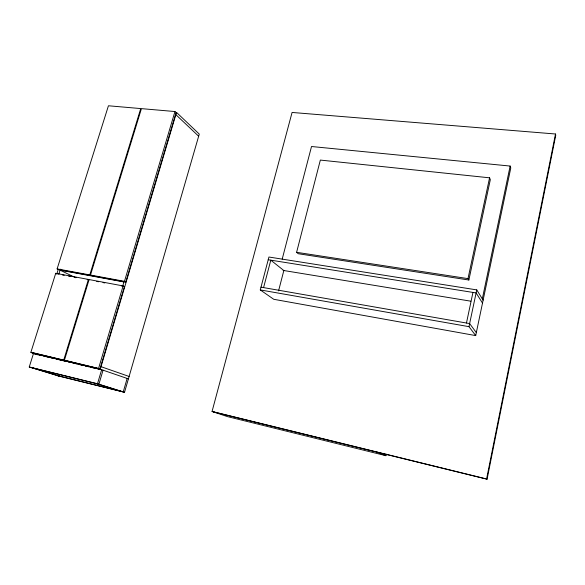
<?xml version="1.0" encoding="UTF-8"?>
<svg xmlns="http://www.w3.org/2000/svg" width="585" height="585" viewBox="0 0 585 585"><rect width="100%" height="100%" fill="white"/><g stroke="black" fill="none" stroke-linecap="round" stroke-linejoin="round"><path stroke-width="0.88" d="M555.501 134.002L555.75 135.245L487.078 479.225L486.588 478.976L555.501 134.002L292.083 112.452L212.062 411.467L227.411 416.593L385.954 455.693L386.283 454.231M483.122 300.171L476.753 289.897L268.939 257.027L260.267 289.919L273.751 299.293L475.707 335.593L510.785 167.961L510.142 166.06L311.52 146.513L282.197 259.133M482.318 298.877L510.142 166.06M466.464 323.022L472.951 292.427M475.707 335.593L468.98 326.664L476.753 289.897M468.87 280.01L468 278.621L489.579 177.818L320.346 160.078L296.61 252.31L298.204 253.714L468.87 280.01L490.318 179.668L489.579 177.818M278.562 290.884L283.835 270.533L270.804 260.164L263.579 287.608M127.15 378.436L123.252 391.884L57.169 375.548M29.25 366.985L97.483 383.782L101.666 369.698L33.484 353.501L29.25 366.985L58.551 375.972L124.525 392.286L199.28 134.082L176.509 112.393L100.269 369.215L31.978 352.996L34.99 353.998M103.055 370.173L98.887 384.228L30.771 367.453M122.55 286.643L124.108 281.392M98.594 368.367L123.106 285.933L89.103 279.557L64.408 360.258L99.998 368.85L124.415 286.613L123.106 285.933M125.782 282.021L124.473 281.327L174.959 111.538L141.416 108.634L90.485 275.045L91.852 275.74L125.782 282.021L176.092 112.612L174.959 111.538M30.873 352.302L63.721 360.097L88.423 279.433L55.729 273.305L30.873 352.302L65.184 360.587M89.805 274.921L140.744 108.576L108.437 105.775L57.118 268.888L58.544 269.583L91.172 275.615L89.805 274.921L57.118 268.888M59.611 374.298L59.085 376.023L32.738 367.936M56.803 274.014L58.171 269.663M58.763 274.387L60.401 269.158M296.61 252.31L468 278.621M268.222 259.747L476.11 292.931L482.508 303.103M283.125 270.416L470.83 301.187M260.99 287.155L469.638 323.578L476.329 332.616M260.267 289.919L468.98 326.664M90.485 275.045L124.473 281.327M123.94 281.963L60.094 270.146L75.619 277.743M62.449 274.979L64.211 275.316M68.628 276.142L70.39 276.471M74.8 277.297L76.562 277.634M87.15 279.615L88.913 279.952M96.73 281.414L98.514 281.751M102.982 282.592L104.766 282.928M121.738 286.109L124.415 286.613M99.998 368.85L63.721 360.097M38.522 354.839L42.062 355.673M43.824 356.097L49.133 357.355M50.895 357.779L54.434 358.62M56.204 359.036L66.807 361.559M68.577 361.976L71.231 362.605M73.001 363.029L76.533 363.87M78.302 364.287L83.604 365.552M85.373 365.969L88.905 366.81M90.675 367.226L95.977 368.491M97.746 368.908L99.516 369.332M212.062 411.467L486.588 478.976M213.269 411.869L487.078 479.225M97.483 383.782L124.525 392.286M96.766 383.702L121.197 391.372M35.831 354.276L37.52 354.832M100.269 369.215L128.407 378.868M101.022 366.685L129.109 376.462M376.469 452.015L385.954 455.693M55.729 273.305L57.154 273.992M175.851 114.631L198.659 136.217"/></g></svg>
